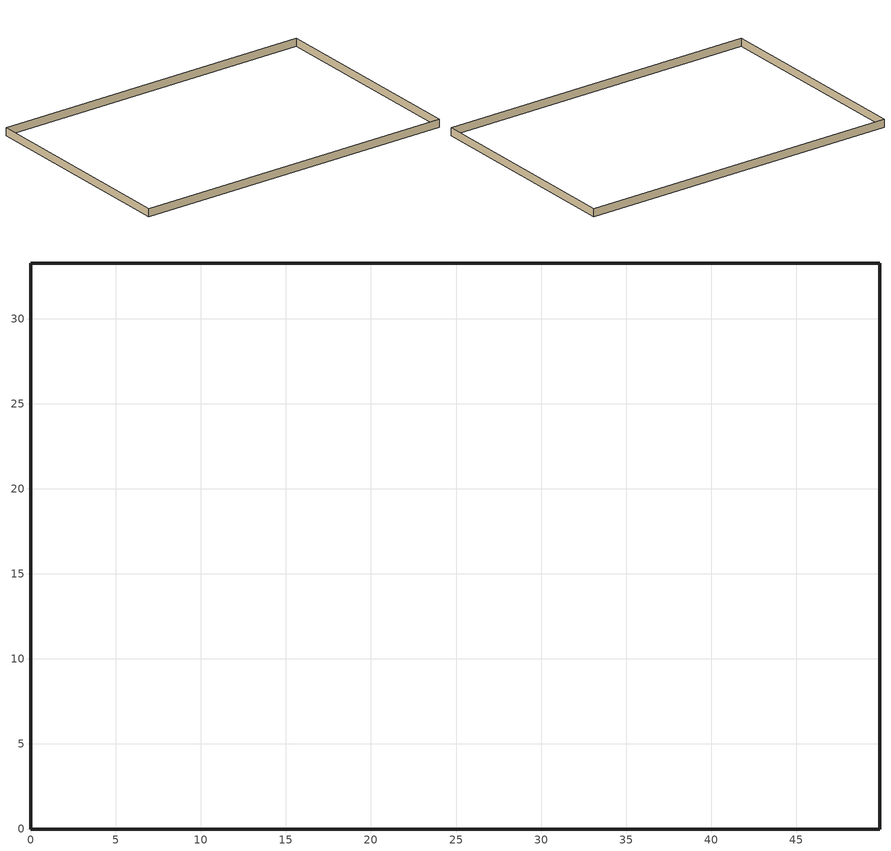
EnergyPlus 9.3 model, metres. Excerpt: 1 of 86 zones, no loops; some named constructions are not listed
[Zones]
FirstFloor_Plenum ZN
 wall outside (nonres_ext_wall): 49.91,0 49.91,33.27 0,33.27 0,0 49.91,0 z2.74:3.96
[EnergyManagementSystem:Subroutine]
Set_Ez_1: IF ACTIVESTORAGE_BOT_1_Temp < (ACTIVESTORAGE_BOT_1_Supply_Temp - 8); SET ACTIVESTORAGE_BOT_1_Ez = 0.8; ELSEIF ACTIVESTORAGE_BOT_1_Temp > (ACTIVESTORAGE_BOT_1_Supply_Temp + 8); SET ACTIVESTORAGE_BOT_1_Ez = 1; ELSE; SET ACTIVESTORAGE_BOT_1_Ez = @TrendValue ACTIVESTORAGE_BOT_1_Trend_Ez 1; ENDIF; IF ACTIVESTORAGE_BOT_1_Ez == 0; SET ACTIVESTORAGE_BOT_1_Ez = 1; ENDIF; IF ACTIVESTORAGE_BOT_2_Temp < (ACTIVESTORAGE_BOT_2_Supply_Temp - 8); SET ACTIVESTORAGE_BOT_2_Ez = 0.8; ELSEIF ACTIVESTORAGE_BOT_2_Temp > (ACTIVESTORAGE_BOT_2_Supply_Temp + 8); SET ACTIVESTORAGE_BOT_2_Ez = 1; ELSE; SET ACTIVESTORAGE_BOT_2_Ez = @TrendValue ACTIVESTORAGE_BOT_2_Trend_Ez 1; ENDIF; IF ACTIVESTORAGE_BOT_2_Ez == 0; SET ACTIVESTORAGE_BOT_2_Ez = 1; ENDIF; IF ACTIVESTORAGE_BOT_3_Temp < (ACTIVESTORAGE_BOT_3_Supply_Temp - 8); SET ACTIVESTORAGE_BOT_3_Ez = 0.8; ELSEIF ACTIVESTORAGE_BOT_3_Temp > (ACTIVESTORAGE_BOT_3_Supply_Temp + 8); SET ACTIVESTORAGE_BOT_3_Ez = 1; ELSE; SET ACTIVESTORAGE_BOT_3_Ez = @TrendValue ACTIVESTORAGE_BOT_3_Trend_Ez 1; ENDIF; IF ACTIVESTORAGE_BOT_3_Ez == 0; SET ACTIVESTORAGE_BOT_3_Ez = 1; ENDIF; IF ACTIVESTORAGE_BOT_4_Temp < (ACTIVESTORAGE_BOT_4_Supply_Temp - 8); SET ACTIVESTORAGE_BOT_4_Ez = 0.8; ELSEIF ACTIVESTORAGE_BOT_4_Temp > (ACTIVESTORAGE_BOT_4_Supply_Temp + 8); SET ACTIVESTORAGE_BOT_4_Ez = 1; ELSE; SET ACTIVESTORAGE_BOT_4_Ez = @TrendValue ACTIVESTORAGE_BOT_4_Trend_Ez 1; ENDIF; IF ACTIVESTORAGE_BOT_4_Ez == 0; SET ACTIVESTORAGE_BOT_4_Ez = 1; ENDIF; IF ACTIVESTORAGE_MID_1_Temp < (ACTIVESTORAGE_MID_1_Supply_Temp - 8); SET ACTIVESTORAGE_MID_1_Ez = 0.8; ELSEIF ACTIVESTORAGE_MID_1_Temp > (ACTIVESTORAGE_MID_1_Supply_Temp + 8); SET ACTIVESTORAGE_MID_1_Ez = 1; ELSE; SET ACTIVESTORAGE_MID_1_Ez = @TrendValue ACTIVESTORAGE_MID_1_Trend_Ez 1; ENDIF; IF ACTIVESTORAGE_MID_1_Ez == 0; SET ACTIVESTORAGE_MID_1_Ez = 1; ENDIF; IF ACTIVESTORAGE_MID_2_Temp < (ACTIVESTORAGE_MID_2_Supply_Temp - 8); SET ACTIVESTORAGE_MID_2_Ez = 0.8; ELSEIF ACTIVESTORAGE_MID_2_Temp > (ACTIVESTORAGE_MID_2_Supply_Temp + 8); SET ACTIVESTORAGE_MID_2_Ez = 1; ELSE; SET ACTIVESTORAGE_MID_2_Ez = @TrendValue ACTIVESTORAGE_MID_2_Trend_Ez 1; ENDIF; IF ACTIVESTORAGE_MID_2_Ez == 0; SET ACTIVESTORAGE_MID_2_Ez = 1; ENDIF; IF ACTIVESTORAGE_MID_3_Temp < (ACTIVESTORAGE_MID_3_Supply_Temp - 8); SET ACTIVESTORAGE_MID_3_Ez = 0.8; ELSEIF ACTIVESTORAGE_MID_3_Temp > (ACTIVESTORAGE_MID_3_Supply_Temp + 8); SET ACTIVESTORAGE_MID_3_Ez = 1; ELSE; SET ACTIVESTORAGE_MID_3_Ez = @TrendValue ACTIVESTORAGE_MID_3_Trend_Ez 1; ENDIF; IF ACTIVESTORAGE_MID_3_Ez == 0; SET ACTIVESTORAGE_MID_3_Ez = 1; ENDIF; IF ACTIVESTORAGE_MID_4_Temp < (ACTIVESTORAGE_MID_4_Supply_Temp - 8); SET ACTIVESTORAGE_MID_4_Ez = 0.8; ELSEIF ACTIVESTORAGE_MID_4_Temp > (ACTIVESTORAGE_MID_4_Supply_Temp + 8); SET ACTIVESTORAGE_MID_4_Ez = 1; ELSE; SET ACTIVESTORAGE_MID_4_Ez = @TrendValue ACTIVESTORAGE_MID_4_Trend_Ez 1; ENDIF; IF ACTIVESTORAGE_MID_4_Ez == 0; SET ACTIVESTORAGE_MID_4_Ez = 1; ENDIF; IF ACTIVESTORAGE_TOP_1_Temp < (ACTIVESTORAGE_TOP_1_Supply_Temp - 8); SET ACTIVESTORAGE_TOP_1_Ez = 0.8; ELSEIF ACTIVESTORAGE_TOP_1_Temp > (ACTIVESTORAGE_TOP_1_Supply_Temp + 8); SET ACTIVESTORAGE_TOP_1_Ez = 1; ELSE; SET ACTIVESTORAGE_TOP_1_Ez = @TrendValue ACTIVESTORAGE_TOP_1_Trend_Ez 1; ENDIF; IF ACTIVESTORAGE_TOP_1_Ez == 0; SET ACTIVESTORAGE_TOP_1_Ez = 1; ENDIF; IF ACTIVESTORAGE_TOP_2_Temp < (ACTIVESTORAGE_TOP_2_Supply_Temp - 8); SET ACTIVESTORAGE_TOP_2_Ez = 0.8; ELSEIF ACTIVESTORAGE_TOP_2_Temp > (ACTIVESTORAGE_TOP_2_Supply_Temp + 8); SET ACTIVESTORAGE_TOP_2_Ez = 1; ELSE; SET ACTIVESTORAGE_TOP_2_Ez = @TrendValue ACTIVESTORAGE_TOP_2_Trend_Ez 1; ENDIF; IF ACTIVESTORAGE_TOP_2_Ez == 0; SET ACTIVESTORAGE_TOP_2_Ez = 1; ENDIF; IF ACTIVESTORAGE_TOP_3_Temp < (ACTIVESTORAGE_TOP_3_Supply_Temp - 8); SET ACTIVESTORAGE_TOP_3_Ez = 0.8; ELSEIF ACTIVESTORAGE_TOP_3_Temp > (ACTIVESTORAGE_TOP_3_Supply_Temp + 8); SET ACTIVESTORAGE_TOP_3_Ez = 1; ELSE; SET ACTIVESTORAGE_TOP_3_Ez = @TrendValue ACTIVESTORAGE_TOP_3_Trend_Ez 1; ENDIF; IF ACTIVESTORAGE_TOP_3_Ez == 0; SET ACTIVESTORAGE_TOP_3_Ez = 1; ENDIF; IF ACTIVESTORAGE_TOP_4_Temp < (ACTIVESTORAGE_TOP_4_Supply_Temp - 8); SET ACTIVESTORAGE_TOP_4_Ez = 0.8; ELSEIF ACTIVESTORAGE_TOP_4_Temp > (ACTIVESTORAGE_TOP_4_Supply_Temp + 8); SET ACTIVESTORAGE_TOP_4_Ez = 1; ELSE; SET ACTIVESTORAGE_TOP_4_Ez = @TrendValue ACTIVESTORAGE_TOP_4_Trend_Ez 1; ENDIF; IF ACTIVESTORAGE_TOP_4_Ez == 0; SET ACTIVESTORAGE_TOP_4_Ez = 1; ENDIF; IF CLASSROOM_BOT_Temp < (CLASSROOM_BOT_Supply_Temp - 8); SET CLASSROOM_BOT_Ez = 0.8; ELSEIF CLASSROOM_BOT_Temp > (CLASSROOM_BOT_Supply_Temp + 8); SET CLASSROOM_BOT_Ez = 1; ELSE; SET CLASSROOM_BOT_Ez = @TrendValue CLASSROOM_BOT_Trend_Ez 1; ENDIF; IF CLASSROOM_BOT_Ez == 0; SET CLASSROOM_BOT_Ez = 1; ENDIF; IF CONFROOM_BOT_1_Temp < (CONFROOM_BOT_1_Supply_Temp - 8); SET CONFROOM_BOT_1_Ez = 0.8; ELSEIF CONFROOM_BOT_1_Temp > (CONFROOM_BOT_1_Supply_Temp + 8); SET CONFROOM_BOT_1_Ez = 1; ELSE; SET CONFROOM_BOT_1_Ez = @TrendValue CONFROOM_BOT_1_Trend_Ez 1; ENDIF; IF CONFROOM_BOT_1_Ez == 0; SET CONFROOM_BOT_1_Ez = 1; ENDIF; IF CONFROOM_BOT_2_Temp < (CONFROOM_BOT_2_Supply_Temp - 8); SET CONFROOM_BOT_2_Ez = 0.8; ELSEIF CONFROOM_BOT_2_Temp > (CONFROOM_BOT_2_Supply_Temp + 8); SET CONFROOM_BOT_2_Ez = 1; ELSE; SET CONFROOM_BOT_2_Ez = @TrendValue CONFROOM_BOT_2_Trend_Ez 1; ENDIF; IF CONFROOM_BOT_2_Ez == 0; SET CONFROOM_BOT_2_Ez = 1; ENDIF; IF CONFROOM_MID_1_Temp < (CONFROOM_MID_1_Supply_Temp - 8); SET CONFROOM_MID_1_Ez = 0.8; ELSEIF CONFROOM_MID_1_Temp > (CONFROOM_MID_1_Supply_Temp + 8); SET CONFROOM_MID_1_Ez = 1; ELSE; SET CONFROOM_MID_1_Ez = @TrendValue CONFROOM_MID_1_Trend_Ez 1; ENDIF; IF CONFROOM_MID_1_Ez == 0; SET CONFROOM_MID_1_Ez = 1; ENDIF; IF CONFROOM_MID_2_Temp < (CONFROOM_MID_2_Supply_Temp - 8); SET CONFROOM_MID_2_Ez = 0.8; ELSEIF CONFROOM_MID_2_Temp > (CONFROOM_MID_2_Supply_Temp + 8); SET CONFROOM_MID_2_Ez = 1; ELSE; SET CONFROOM_MID_2_Ez = @TrendValue CONFROOM_MID_2_Trend_Ez 1; ENDIF; IF CONFROOM_MID_2_Ez == 0; SET CONFROOM_MID_2_Ez = 1; ENDIF; IF CONFROOM_TOP_1_Temp < (CONFROOM_TOP_1_Supply_Temp - 8); SET CONFROOM_TOP_1_Ez = 0.8; ELSEIF CONFROOM_TOP_1_Temp > (CONFROOM_TOP_1_Supply_Temp + 8); SET CONFROOM_TOP_1_Ez = 1; ELSE; SET CONFROOM_TOP_1_Ez = @TrendValue CONFROOM_TOP_1_Trend_Ez 1; ENDIF; IF CONFROOM_TOP_1_Ez == 0; SET CONFROOM_TOP_1_Ez = 1; ENDIF; IF CONFROOM_TOP_2_Temp < (CONFROOM_TOP_2_Supply_Temp - 8); SET CONFROOM_TOP_2_Ez = 0.8; ELSEIF CONFROOM_TOP_2_Temp > (CONFROOM_TOP_2_Supply_Temp + 8); SET CONFROOM_TOP_2_Ez = 1; ELSE; SET CONFROOM_TOP_2_Ez = @TrendValue CONFROOM_TOP_2_Trend_Ez 1; ENDIF; IF CONFROOM_TOP_2_Ez == 0; SET CONFROOM_TOP_2_Ez = 1; ENDIF; IF CORRIDOR_BOT_1_Temp < (CORRIDOR_BOT_1_Supply_Temp - 8); SET CORRIDOR_BOT_1_Ez = 0.8; ELSEIF CORRIDOR_BOT_1_Temp > (CORRIDOR_BOT_1_Supply_Temp + 8); SET CORRIDOR_BOT_1_Ez = 1; ELSE; SET CORRIDOR_BOT_1_Ez = @TrendValue CORRIDOR_BOT_1_Trend_Ez 1; ENDIF; IF CORRIDOR_BOT_1_Ez == 0; SET CORRIDOR_BOT_1_Ez = 1; ENDIF; IF CORRIDOR_BOT_2_Temp < (CORRIDOR_BOT_2_Supply_Temp - 8); SET CORRIDOR_BOT_2_Ez = 0.8; ELSEIF CORRIDOR_BOT_2_Temp > (CORRIDOR_BOT_2_Supply_Temp + 8); SET CORRIDOR_BOT_2_Ez = 1; ELSE; SET CORRIDOR_BOT_2_Ez = @TrendValue CORRIDOR_BOT_2_Trend_Ez 1; ENDIF; IF CORRIDOR_BOT_2_Ez == 0; SET CORRIDOR_BOT_2_Ez = 1; ENDIF; IF CORRIDOR_MID_1_Temp < (CORRIDOR_MID_1_Supply_Temp - 8); SET CORRIDOR_MID_1_Ez = 0.8; ELSEIF CORRIDOR_MID_1_Temp > (CORRIDOR_MID_1_Supply_Temp + 8); SET CORRIDOR_MID_1_Ez = 1; ELSE; SET CORRIDOR_MID_1_Ez = @TrendValue CORRIDOR_MID_1_Trend_Ez 1; ENDIF; IF CORRIDOR_MID_1_Ez == 0; SET CORRIDOR_MID_1_Ez = 1; ENDIF; IF CORRIDOR_MID_2_Temp < (CORRIDOR_MID_2_Supply_Temp - 8); SET CORRIDOR_MID_2_Ez = 0.8; ELSEIF CORRIDOR_MID_2_Temp > (CORRIDOR_MID_2_Supply_Temp + 8); SET CORRIDOR_MID_2_Ez = 1; ELSE; SET CORRIDOR_MID_2_Ez = @TrendValue CORRIDOR_MID_2_Trend_Ez 1; ENDIF; IF CORRIDOR_MID_2_Ez == 0; SET CORRIDOR_MID_2_Ez = 1; ENDIF; IF CORRIDOR_TOP_1_Temp < (CORRIDOR_TOP_1_Supply_Temp - 8); SET CORRIDOR_TOP_1_Ez = 0.8; ELSEIF CORRIDOR_TOP_1_Temp > (CORRIDOR_TOP_1_Supply_Temp + 8); SET CORRIDOR_TOP_1_Ez = 1; ELSE; SET CORRIDOR_TOP_1_Ez = @TrendValue CORRIDOR_TOP_1_Trend_Ez 1; ENDIF; IF CORRIDOR_TOP_1_Ez == 0; SET CORRIDOR_TOP_1_Ez = 1; ENDIF; IF CORRIDOR_TOP_2_Temp < (CORRIDOR_TOP_2_Supply_Temp - 8); SET CORRIDOR_TOP_2_Ez = 0.8; ELSEIF CORRIDOR_TOP_2_Temp > (CORRIDOR_TOP_2_Supply_Temp + 8); SET CORRIDOR_TOP_2_Ez = 1; ELSE; SET CORRIDOR_TOP_2_Ez = @TrendValue CORRIDOR_TOP_2_Trend_Ez 1; ENDIF; IF CORRIDOR_TOP_2_Ez == 0; SET CORRIDOR_TOP_2_Ez = 1; ENDIF; IF DINING_BOT_Temp < (DINING_BOT_Supply_Temp - 8); SET DINING_BOT_Ez = 0.8; ELSEIF DINING_BOT_Temp > (DINING_BOT_Supply_Temp + 8); SET DINING_BOT_Ez = 1; ELSE; SET DINING_BOT_Ez = @TrendValue DINING_BOT_Trend_Ez 1; ENDIF; IF DINING_BOT_Ez == 0; SET DINING_BOT_Ez = 1; ENDIF; IF DINING_MID_Temp < (DINING_MID_Supply_Temp - 8); SET DINING_MID_Ez = 0.8; ELSEIF DINING_MID_Temp > (DINING_MID_Supply_Temp + 8); SET DINING_MID_Ez = 1; ELSE; SET DINING_MID_Ez = @TrendValue DINING_MID_Trend_Ez 1; ENDIF; IF DINING_MID_Ez == 0; SET DINING_MID_Ez = 1; ENDIF; IF DINING_TOP_Temp < (DINING_TOP_Supply_Temp - 8); SET DINING_TOP_Ez = 0.8; ELSEIF DINING_TOP_Temp > (DINING_TOP_Supply_Temp + 8); SET DINING_TOP_Ez = 1; ELSE; SET DINING_TOP_Ez = @TrendValue DINING_TOP_Trend_Ez 1; ENDIF; IF DINING_TOP_Ez == 0; SET DINING_TOP_Ez = 1; ENDIF; IF ENCLOSEDOFFICE_BOT_1_Temp < (ENCLOSEDOFFICE_BOT_1_Supply_Temp - 8); SET ENCLOSEDOFFICE_BOT_1_Ez = 0.8; ELSEIF ENCLOSEDOFFICE_BOT_1_Temp > (ENCLOSEDOFFICE_BOT_1_Supply_Temp + 8); SET ENCLOSEDOFFICE_BOT_1_Ez = 1; ELSE; SET ENCLOSEDOFFICE_BOT_1_Ez = @TrendValue ENCLOSEDOFFICE_BOT_1_Trend_Ez 1; ENDIF; IF ENCLOSEDOFFICE_BOT_1_Ez == 0; SET ENCLOSEDOFFICE_BOT_1_Ez = 1; ENDIF; IF ENCLOSEDOFFICE_BOT_10_Temp < (ENCLOSEDOFFICE_BOT_10_Supply_Temp - 8); SET ENCLOSEDOFFICE_BOT_10_Ez = 0.8; ELSEIF ENCLOSEDOFFICE_BOT_10_Temp > (ENCLOSEDOFFICE_BOT_10_Supply_Temp + 8); SET ENCLOSEDOFFICE_BOT_10_Ez = 1; ELSE; SET ENCLOSEDOFFICE_BOT_10_Ez = @TrendValue ENCLOSEDOFFICE_BOT_10_Trend_Ez 1; ENDIF; IF ENCLOSEDOFFICE_BOT_10_Ez == 0; SET ENCLOSEDOFFICE_BOT_10_Ez = 1; ENDIF; IF ENCLOSEDOFFICE_BOT_3_Temp < (ENCLOSEDOFFICE_BOT_3_Supply_Temp - 8); SET ENCLOSEDOFFICE_BOT_3_Ez = 0.8; ELSEIF ENCLOSEDOFFICE_BOT_3_Temp > (ENCLOSEDOFFICE_BOT_3_Supply_Temp + 8); SET ENCLOSEDOFFICE_BOT_3_Ez = 1; ELSE; SET ENCLOSEDOFFICE_BOT_3_Ez = @TrendValue ENCLOSEDOFFICE_BOT_3_Trend_Ez 1; ENDIF; IF ENCLOSEDOFFICE_BOT_3_Ez == 0; SET ENCLOSEDOFFICE_BOT_3_Ez = 1; ENDIF; IF ENCLOSEDOFFICE_BOT_4_Temp < (ENCLOSEDOFFICE_BOT_4_Supply_Temp - 8); SET ENCLOSEDOFFICE_BOT_4_Ez = 0.8; ELSEIF ENCLOSEDOFFICE_BOT_4_Temp > (ENCLOSEDOFFICE_BOT_4_Supply_Temp + 8); SET ENCLOSEDOFFICE_BOT_4_Ez = 1; ELSE; SET ENCLOSEDOFFICE_BOT_4_Ez = @TrendValue ENCLOSEDOFFICE_BOT_4_Trend_Ez 1; ENDIF; IF ENCLOSEDOFFICE_BOT_4_Ez == 0; SET ENCLOSEDOFFICE_BOT_4_Ez = 1; ENDIF; IF ENCLOSEDOFFICE_MID_1_Temp < (ENCLOSEDOFFICE_MID_1_Supply_Temp - 8); SET ENCLOSEDOFFICE_MID_1_Ez = 0.8; ELSEIF ENCLOSEDOFFICE_MID_1_Temp > (ENCLOSEDOFFICE_MID_1_Supply_Temp + 8); SET ENCLOSEDOFFICE_MID_1_Ez = 1; ELSE; SET ENCLOSEDOFFICE_MID_1_Ez = @TrendValue ENCLOSEDOFFICE_MID_1_Trend_Ez 1; ENDIF; IF ENCLOSEDOFFICE_MID_1_Ez == 0; SET ENCLOSEDOFFICE_MID_1_Ez = 1; ENDIF; IF ENCLOSEDOFFICE_MID_2_Temp < (ENCLOSEDOFFICE_MID_2_Supply_Temp - 8); SET ENCLOSEDOFFICE_MID_2_Ez = 0.8; ELSEIF ENCLOSEDOFFICE_MID_2_Temp > (ENCLOSEDOFFICE_MID_2_Supply_Temp + 8); SET ENCLOSEDOFFICE_MID_2_Ez = 1; ELSE; SET ENCLOSEDOFFICE_MID_2_Ez = @TrendValue ENCLOSEDOFFICE_MID_2_Trend_Ez 1; ENDIF; IF ENCLOSEDOFFICE_MID_2_Ez == 0; SET ENCLOSEDOFFICE_MID_2_Ez = 1; ENDIF; IF ENCLOSEDOFFICE_MID_3_Temp < (ENCLOSEDOFFICE_MID_3_Supply_Temp - 8); SET ENCLOSEDOFFICE_MID_3_Ez = 0.8; ELSEIF ENCLOSEDOFFICE_MID_3_Temp > (ENCLOSEDOFFICE_MID_3_Supply_Temp + 8); SET ENCLOSEDOFFICE_MID_3_Ez = 1; ELSE; SET ENCLOSEDOFFICE_MID_3_Ez = @TrendValue ENCLOSEDOFFICE_MID_3_Trend_Ez 1; ENDIF; IF ENCLOSEDOFFICE_MID_3_Ez == 0; SET ENCLOSEDOFFICE_MID_3_Ez = 1; ENDIF; IF ENCLOSEDOFFICE_TOP_1_Temp < (ENCLOSEDOFFICE_TOP_1_Supply_Temp - 8); SET ENCLOSEDOFFICE_TOP_1_Ez = 0.8; ELSEIF ENCLOSEDOFFICE_TOP_1_Temp > (ENCLOSEDOFFICE_TOP_1_Supply_Temp + 8); SET ENCLOSEDOFFICE_TOP_1_Ez = 1; ELSE; SET ENCLOSEDOFFICE_TOP_1_Ez = @TrendValue ENCLOSEDOFFICE_TOP_1_Trend_Ez 1; ENDIF; IF ENCLOSEDOFFICE_TOP_1_Ez == 0; SET ENCLOSEDOFFICE_TOP_1_Ez = 1; ENDIF; IF ENCLOSEDOFFICE_TOP_2_Temp < (ENCLOSEDOFFICE_TOP_2_Supply_Temp - 8); SET ENCLOSEDOFFICE_TOP_2_Ez = 0.8; ELSEIF ENCLOSEDOFFICE_TOP_2_Temp > (ENCLOSEDOFFICE_TOP_2_Supply_Temp + 8); SET ENCLOSEDOFFICE_TOP_2_Ez = 1; ELSE; SET ENCLOSEDOFFICE_TOP_2_Ez = @TrendValue ENCLOSEDOFFICE_TOP_2_Trend_Ez 1; ENDIF; IF ENCLOSEDOFFICE_TOP_2_Ez == 0; SET ENCLOSEDOFFICE_TOP_2_Ez = 1; ENDIF; IF ENCLOSEDOFFICE_TOP_3_Temp < (ENCLOSEDOFFICE_TOP_3_Supply_Temp - 8); SET ENCLOSEDOFFICE_TOP_3_Ez = 0.8; ELSEIF ENCLOSEDOFFICE_TOP_3_Temp > (ENCLOSEDOFFICE_TOP_3_Supply_Temp + 8); SET ENCLOSEDOFFICE_TOP_3_Ez = 1; ELSE; SET ENCLOSEDOFFICE_TOP_3_Ez = @TrendValue ENCLOSEDOFFICE_TOP_3_Trend_Ez 1; ENDIF; IF ENCLOSEDOFFICE_TOP_3_Ez == 0; SET ENCLOSEDOFFICE_TOP_3_Ez = 1; ENDIF; IF LOBBY_BOT_Temp < (LOBBY_BOT_Supply_Temp - 8); SET LOBBY_BOT_Ez = 0.8; ELSEIF LOBBY_BOT_Temp > (LOBBY_BOT_Supply_Temp + 8); SET LOBBY_BOT_Ez = 1; ELSE; SET LOBBY_BOT_Ez = @TrendValue LOBBY_BOT_Trend_Ez 1; ENDIF; IF LOBBY_BOT_Ez == 0; SET LOBBY_BOT_Ez = 1; ENDIF; IF LOBBY_MID_Temp < (LOBBY_MID_Supply_Temp - 8); SET LOBBY_MID_Ez = 0.8; ELSEIF LOBBY_MID_Temp > (LOBBY_MID_Supply_Temp + 8); SET LOBBY_MID_Ez = 1; ELSE; SET LOBBY_MID_Ez = @TrendValue LOBBY_MID_Trend_Ez 1; ENDIF; IF LOBBY_MID_Ez == 0; SET LOBBY_MID_Ez = 1; ENDIF; IF LOBBY_TOP_Temp < (LOBBY_TOP_Supply_Temp - 8); SET LOBBY_TOP_Ez = 0.8; ELSEIF LOBBY_TOP_Temp > (LOBBY_TOP_Supply_Temp + 8); SET LOBBY_TOP_Ez = 1; ELSE; SET LOBBY_TOP_Ez = @TrendValue LOBBY_TOP_Trend_Ez 1; ENDIF; IF LOBBY_TOP_Ez == 0; SET LOBBY_TOP_Ez = 1; ENDIF; IF LOUNGE_BOT_Temp < (LOUNGE_BOT_Supply_Temp - 8); SET LOUNGE_BOT_Ez = 0.8; ELSEIF LOUNGE_BOT_Temp > (LOUNGE_BOT_Supply_Temp + 8); SET LOUNGE_BOT_Ez = 1; ELSE; SET LOUNGE_BOT_Ez = @TrendValue LOUNGE_BOT_Trend_Ez 1; ENDIF; IF LOUNGE_BOT_Ez == 0; SET LOUNGE_BOT_Ez = 1; ENDIF; IF MECHANICAL_BOT_Temp < (MECHANICAL_BOT_Supply_Temp - 8); SET MECHANICAL_BOT_Ez = 0.8; ELSEIF MECHANICAL_BOT_Temp > (MECHANICAL_BOT_Supply_Temp + 8); SET MECHANICAL_BOT_Ez = 1; ELSE; SET MECHANICAL_BOT_Ez = @TrendValue MECHANICAL_BOT_Trend_Ez 1; ENDIF; IF MECHANICAL_BOT_Ez == 0; SET MECHANICAL_BOT_Ez = 1; ENDIF; IF MECHANICAL_MID_Temp < (MECHANICAL_MID_Supply_Temp - 8); SET MECHANICAL_MID_Ez = 0.8; ELSEIF MECHANICAL_MID_Temp > (MECHANICAL_MID_Supply_Temp + 8); SET MECHANICAL_MID_Ez = 1; ELSE; SET MECHANICAL_MID_Ez = @TrendValue MECHANICAL_MID_Trend_Ez 1; ENDIF; IF MECHANICAL_MID_Ez == 0; SET MECHANICAL_MID_Ez = 1; ENDIF; IF MECHANICAL_TOP_Temp < (MECHANICAL_TOP_Supply_Temp - 8); SET MECHANICAL_TOP_Ez = 0.8; ELSEIF MECHANICAL_TOP_Temp > (MECHANICAL_TOP_Supply_Temp + 8); SET MECHANICAL_TOP_Ez = 1; ELSE; SET MECHANICAL_TOP_Ez = @TrendValue MECHANICAL_TOP_Trend_Ez 1; ENDIF; IF MECHANICAL_TOP_Ez == 0; SET MECHANICAL_TOP_Ez = 1; ENDIF; IF OPENOFFICE_BOT_1_Temp < (OPENOFFICE_BOT_1_Supply_Temp - 8); SET OPENOFFICE_BOT_1_Ez = 0.8; ELSEIF OPENOFFICE_BOT_1_Temp > (OPENOFFICE_BOT_1_Supply_Temp + 8); SET OPENOFFICE_BOT_1_Ez = 1; ELSE; SET OPENOFFICE_BOT_1_Ez = @TrendValue OPENOFFICE_BOT_1_Trend_Ez 1; ENDIF; IF OPENOFFICE_BOT_1_Ez == 0; SET OPENOFFICE_BOT_1_Ez = 1; ENDIF; IF OPENOFFICE_BOT_2_Temp < (OPENOFFICE_BOT_2_Supply_Temp - 8); SET OPENOFFICE_BOT_2_Ez = 0.8; ELSEIF OPENOFFICE_BOT_2_Temp > (OPENOFFICE_BOT_2_Supply_Temp + 8); SET OPENOFFICE_BOT_2_Ez = 1; ELSE; SET OPENOFFICE_BOT_2_Ez = @TrendValue OPENOFFICE_BOT_2_Trend_Ez 1; ENDIF; IF OPENOFFICE_BOT_2_Ez == 0; SET OPENOFFICE_BOT_2_Ez = 1; ENDIF; IF OPENOFFICE_BOT_3_Temp < (OPENOFFICE_BOT_3_Supply_Temp - 8); SET OPENOFFICE_BOT_3_Ez = 0.8; ELSEIF OPENOFFICE_BOT_3_Temp > (OPENOFFICE_BOT_3_Supply_Temp + 8); SET OPENOFFICE_BOT_3_Ez = 1; ELSE; SET OPENOFFICE_BOT_3_Ez = @TrendValue OPENOFFICE_BOT_3_Trend_Ez 1; ENDIF; IF OPENOFFICE_BOT_3_Ez == 0; SET OPENOFFICE_BOT_3_Ez = 1; ENDIF; IF OPENOFFICE_MID_1_Temp < (OPENOFFICE_MID_1_Supply_Temp - 8); SET OPENOFFICE_MID_1_Ez = 0.8; ELSEIF OPENOFFICE_MID_1_Temp > (OPENOFFICE_MID_1_Supply_Temp + 8); SET OPENOFFICE_MID_1_Ez = 1; ELSE; SET OPENOFFICE_MID_1_Ez = @TrendValue OPENOFFICE_MID_1_Trend_Ez 1; ENDIF; IF OPENOFFICE_MID_1_Ez == 0; SET OPENOFFICE_MID_1_Ez = 1; ENDIF; IF OPENOFFICE_MID_2_Temp < (OPENOFFICE_MID_2_Supply_Temp - 8); SET OPENOFFICE_MID_2_Ez = 0.8; ELSEIF OPENOFFICE_MID_2_Temp > (OPENOFFICE_MID_2_Supply_Temp + 8); SET OPENOFFICE_MID_2_Ez = 1; ELSE; SET OPENOFFICE_MID_2_Ez = @TrendValue OPENOFFICE_MID_2_Trend_Ez 1; ENDIF; IF OPENOFFICE_MID_2_Ez == 0; SET OPENOFFICE_MID_2_Ez = 1; ENDIF; IF OPENOFFICE_MID_3_Temp < (OPENOFFICE_MID_3_Supply_Temp - 8); SET OPENOFFICE_MID_3_Ez = 0.8; ELSEIF OPENOFFICE_MID_3_Temp > (OPENOFFICE_MID_3_Supply_Temp + 8); SET OPENOFFICE_MID_3_Ez = 1; ELSE; SET OPENOFFICE_MID_3_Ez = @TrendValue OPENOFFICE_MID_3_Trend_Ez 1; ENDIF; IF OPENOFFICE_MID_3_Ez == 0; SET OPENOFFICE_MID_3_Ez = 1; ENDIF; IF OPENOFFICE_MID_4_Temp < (OPENOFFICE_MID_4_Supply_Temp - 8); SET OPENOFFICE_MID_4_Ez = 0.8; ELSEIF OPENOFFICE_MID_4_Temp > (OPENOFFICE_MID_4_Supply_Temp + 8); SET OPENOFFICE_MID_4_Ez = 1; ELSE; SET OPENOFFICE_MID_4_Ez = @TrendValue OPENOFFICE_MID_4_Trend_Ez 1; ENDIF; IF OPENOFFICE_MID_4_Ez == 0; SET OPENOFFICE_MID_4_Ez = 1; ENDIF; IF OPENOFFICE_TOP_1_Temp < (OPENOFFICE_TOP_1_Supply_Temp - 8); SET OPENOFFICE_TOP_1_Ez = 0.8; ELSEIF OPENOFFICE_TOP_1_Temp > (OPENOFFICE_TOP_1_Supply_Temp + 8); SET OPENOFFICE_TOP_1_Ez = 1; ELSE; SET OPENOFFICE_TOP_1_Ez = @TrendValue OPENOFFICE_TOP_1_Trend_Ez 1; ENDIF; IF OPENOFFICE_TOP_1_Ez == 0; SET OPENOFFICE_TOP_1_Ez = 1; ENDIF; IF OPENOFFICE_TOP_2_Temp < (OPENOFFICE_TOP_2_Supply_Temp - 8); SET OPENOFFICE_TOP_2_Ez = 0.8; ELSEIF OPENOFFICE_TOP_2_Temp > (OPENOFFICE_TOP_2_Supply_Temp + 8); SET OPENOFFICE_TOP_2_Ez = 1; ELSE; SET OPENOFFICE_TOP_2_Ez = @TrendValue OPENOFFICE_TOP_2_Trend_Ez 1; ENDIF; IF OPENOFFICE_TOP_2_Ez == 0; SET OPENOFFICE_TOP_2_Ez = 1; ENDIF; IF OPENOFFICE_TOP_3_Temp < (OPENOFFICE_TOP_3_Supply_Temp - 8); SET OPENOFFICE_TOP_3_Ez = 0.8; ELSEIF OPENOFFICE_TOP_3_Temp > (OPENOFFICE_TOP_3_Supply_Temp + 8); SET OPENOFFICE_TOP_3_Ez = 1; ELSE; SET OPENOFFICE_TOP_3_Ez = @TrendValue OPENOFFICE_TOP_3_Trend_Ez 1; ENDIF; IF OPENOFFICE_TOP_3_Ez == 0; SET OPENOFFICE_TOP_3_Ez = 1; ENDIF; IF OPENOFFICE_TOP_4_Temp < (OPENOFFICE_TOP_4_Supply_Temp - 8); SET OPENOFFICE_TOP_4_Ez = 0.8; ELSEIF OPENOFFICE_TOP_4_Temp > (OPENOFFICE_TOP_4_Supply_Temp + 8); SET OPENOFFICE_TOP_4_Ez = 1; ELSE; SET OPENOFFICE_TOP_4_Ez = @TrendValue OPENOFFICE_TOP_4_Trend_Ez 1; ENDIF; IF OPENOFFICE_TOP_4_Ez == 0; SET OPENOFFICE_TOP_4_Ez = 1; ENDIF; IF RESTROOM_BOT_Temp < (RESTROOM_BOT_Supply_Temp - 8); SET RESTROOM_BOT_Ez = 0.8; ELSEIF RESTROOM_BOT_Temp > (RESTROOM_BOT_Supply_Temp + 8); SET RESTROOM_BOT_Ez = 1; ELSE; SET RESTROOM_BOT_Ez = @TrendValue RESTROOM_BOT_Trend_Ez 1; ENDIF; IF RESTROOM_BOT_Ez == 0; SET RESTROOM_BOT_Ez = 1; ENDIF; IF RESTROOM_MID_Temp < (RESTROOM_MID_Supply_Temp - 8); SET RESTROOM_MID_Ez = 0.8; ELSEIF RESTROOM_MID_Temp > (RESTROOM_MID_Supply_Temp + 8); SET RESTROOM_MID_Ez = 1; ELSE; SET RESTROOM_MID_Ez = @TrendValue RESTROOM_MID_Trend_Ez 1; ENDIF; IF RESTROOM_MID_Ez == 0; SET RESTROOM_MID_Ez = 1; ENDIF; IF RESTROOM_TOP_Temp < (RESTROOM_TOP_Supply_Temp - 8); SET RESTROOM_TOP_Ez = 0.8; ELSEIF RESTROOM_TOP_Temp > (RESTROOM_TOP_Supply_Temp + 8); SET RESTROOM_TOP_Ez = 1; ELSE; SET RESTROOM_TOP_Ez = @TrendValue RESTROOM_TOP_Trend_Ez 1; ENDIF; IF RESTROOM_TOP_Ez == 0; SET RESTROOM_TOP_Ez = 1; ENDIF; IF STAIR_BOT_1_Temp < (STAIR_BOT_1_Supply_Temp - 8); SET STAIR_BOT_1_Ez = 0.8; ELSEIF STAIR_BOT_1_Temp > (STAIR_BOT_1_Supply_Temp + 8); SET STAIR_BOT_1_Ez = 1; ELSE; SET STAIR_BOT_1_Ez = @TrendValue STAIR_BOT_1_Trend_Ez 1; ENDIF; IF STAIR_BOT_1_Ez == 0; SET STAIR_BOT_1_Ez = 1; ENDIF; IF STAIR_BOT_2_Temp < (STAIR_BOT_2_Supply_Temp - 8); SET STAIR_BOT_2_Ez = 0.8; ELSEIF STAIR_BOT_2_Temp > (STAIR_BOT_2_Supply_Temp + 8); SET STAIR_BOT_2_Ez = 1; ELSE; SET STAIR_BOT_2_Ez = @TrendValue STAIR_BOT_2_Trend_Ez 1; ENDIF; IF STAIR_BOT_2_Ez == 0; SET STAIR_BOT_2_Ez = 1; ENDIF; IF STAIR_MID_1_Temp < (STAIR_MID_1_Supply_Temp - 8); SET STAIR_MID_1_Ez = 0.8; ELSEIF STAIR_MID_1_Temp > (STAIR_MID_1_Supply_Temp + 8); SET STAIR_MID_1_Ez = 1; ELSE; SET STAIR_MID_1_Ez = @TrendValue STAIR_MID_1_Trend_Ez 1; ENDIF; IF STAIR_MID_1_Ez == 0; SET STAIR_MID_1_Ez = 1; ENDIF; IF STAIR_MID_2_Temp < (STAIR_MID_2_Supply_Temp - 8); SET STAIR_MID_2_Ez = 0.8; ELSEIF STAIR_MID_2_Temp > (STAIR_MID_2_Supply_Temp + 8); SET STAIR_MID_2_Ez = 1; ELSE; SET STAIR_MID_2_Ez = @TrendValue STAIR_MID_2_Trend_Ez 1; ENDIF; IF STAIR_MID_2_Ez == 0; SET STAIR_MID_2_Ez = 1; ENDIF; IF STAIR_TOP_1_Temp < (STAIR_TOP_1_Supply_Temp - 8); SET STAIR_TOP_1_Ez = 0.8; ELSEIF STAIR_TOP_1_Temp > (STAIR_TOP_1_Supply_Temp + 8); SET STAIR_TOP_1_Ez = 1; ELSE; SET STAIR_TOP_1_Ez = @TrendValue STAIR_TOP_1_Trend_Ez 1; ENDIF; IF STAIR_TOP_1_Ez == 0; SET STAIR_TOP_1_Ez = 1; ENDIF; IF STAIR_TOP_2_Temp < (STAIR_TOP_2_Supply_Temp - 8); SET STAIR_TOP_2_Ez = 0.8; ELSEIF STAIR_TOP_2_Temp > (STAIR_TOP_2_Supply_Temp + 8); SET STAIR_TOP_2_Ez = 1; ELSE; SET STAIR_TOP_2_Ez = @TrendValue STAIR_TOP_2_Trend_Ez 1; ENDIF; IF STAIR_TOP_2_Ez == 0; SET STAIR_TOP_2_Ez = 1; ENDIF; IF ENCLOSEDOFFICE_BOT_7_Temp < (ENCLOSEDOFFICE_BOT_7_Supply_Temp - 8); SET ENCLOSEDOFFICE_BOT_7_Ez = 0.8; ELSEIF ENCLOSEDOFFICE_BOT_7_Temp > (ENCLOSEDOFFICE_BOT_7_Supply_Temp + 8); SET ENCLOSEDOFFICE_BOT_7_Ez = 1; ELSE; SET ENCLOSEDOFFICE_BOT_7_Ez = @TrendValue ENCLOSEDOFFICE_BOT_7_Trend_Ez 1; ENDIF; IF ENCLOSEDOFFICE_BOT_7_Ez == 0; SET ENCLOSEDOFFICE_BOT_7_Ez = 1; ENDIF; IF ENCLOSEDOFFICE_BOT_6_Temp < (ENCLOSEDOFFICE_BOT_6_Supply_Temp - 8); SET ENCLOSEDOFFICE_BOT_6_Ez = 0.8; ELSEIF ENCLOSEDOFFICE_BOT_6_Temp > (ENCLOSEDOFFICE_BOT_6_Supply_Temp + 8); SET ENCLOSEDOFFICE_BOT_6_Ez = 1; ELSE; SET ENCLOSEDOFFICE_BOT_6_Ez = @TrendValue ENCLOSEDOFFICE_BOT_6_Trend_Ez 1; ENDIF; IF ENCLOSEDOFFICE_BOT_6_Ez == 0; SET ENCLOSEDOFFICE_BOT_6_Ez = 1; ENDIF; IF ENCLOSEDOFFICE_BOT_5_Temp < (ENCLOSEDOFFICE_BOT_5_Supply_Temp - 8); SET ENCLOSEDOFFICE_BOT_5_Ez = 0.8; ELSEIF ENCLOSEDOFFICE_BOT_5_Temp > (ENCLOSEDOFFICE_BOT_5_Supply_Temp + 8); SET ENCLOSEDOFFICE_BOT_5_Ez = 1; ELSE; SET ENCLOSEDOFFICE_BOT_5_Ez = @TrendValue ENCLOSEDOFFICE_BOT_5_Trend_Ez 1; ENDIF; IF ENCLOSEDOFFICE_BOT_5_Ez == 0; SET ENCLOSEDOFFICE_BOT_5_Ez = 1; ENDIF; IF ENCLOSEDOFFICE_BOT_2_Temp < (ENCLOSEDOFFICE_BOT_2_Supply_Temp - 8); SET ENCLOSEDOFFICE_BOT_2_Ez = 0.8; ELSEIF ENCLOSEDOFFICE_BOT_2_Temp > (ENCLOSEDOFFICE_BOT_2_Supply_Temp + 8); SET ENCLOSEDOFFICE_BOT_2_Ez = 1; ELSE; SET ENCLOSEDOFFICE_BOT_2_Ez = @TrendValue ENCLOSEDOFFICE_BOT_2_Trend_Ez 1; ENDIF; IF ENCLOSEDOFFICE_BOT_2_Ez == 0; SET ENCLOSEDOFFICE_BOT_2_Ez = 1; ENDIF; IF ENCLOSEDOFFICE_BOT_8_Temp < (ENCLOSEDOFFICE_BOT_8_Supply_Temp - 8); SET ENCLOSEDOFFICE_BOT_8_Ez = 0.8; ELSEIF ENCLOSEDOFFICE_BOT_8_Temp > (ENCLOSEDOFFICE_BOT_8_Supply_Temp + 8); SET ENCLOSEDOFFICE_BOT_8_Ez = 1; ELSE; SET ENCLOSEDOFFICE_BOT_8_Ez = @TrendValue ENCLOSEDOFFICE_BOT_8_Trend_Ez 1; ENDIF; IF ENCLOSEDOFFICE_BOT_8_Ez == 0; SET ENCLOSEDOFFICE_BOT_8_Ez = 1; ENDIF; IF ENCLOSEDOFFICE_BOT_9_Temp < (ENCLOSEDOFFICE_BOT_9_Supply_Temp - 8); SET ENCLOSEDOFFICE_BOT_9_Ez = 0.8; ELSEIF ENCLOSEDOFFICE_BOT_9_Temp > (ENCLOSEDOFFICE_BOT_9_Supply_Temp + 8); SET ENCLOSEDOFFICE_BOT_9_Ez = 1; ELSE; SET ENCLOSEDOFFICE_BOT_9_Ez = @TrendValue ENCLOSEDOFFICE_BOT_9_Trend_Ez 1; ENDIF; IF ENCLOSEDOFFICE_BOT_9_Ez == 0; SET ENCLOSEDOFFICE_BOT_9_Ez = 1; ENDIF; IF ENCLOSEDOFFICE_MID_6_Temp < (ENCLOSEDOFFICE_MID_6_Supply_Temp - 8); SET ENCLOSEDOFFICE_MID_6_Ez = 0.8; ELSEIF ENCLOSEDOFFICE_MID_6_Temp > (ENCLOSEDOFFICE_MID_6_Supply_Temp + 8); SET ENCLOSEDOFFICE_MID_6_Ez = 1; ELSE; SET ENCLOSEDOFFICE_MID_6_Ez = @TrendValue ENCLOSEDOFFICE_MID_6_Trend_Ez 1; ENDIF; IF ENCLOSEDOFFICE_MID_6_Ez == 0; SET ENCLOSEDOFFICE_MID_6_Ez = 1; ENDIF; IF ENCLOSEDOFFICE_MID_5_Temp < (ENCLOSEDOFFICE_MID_5_Supply_Temp - 8); SET ENCLOSEDOFFICE_MID_5_Ez = 0.8; ELSEIF ENCLOSEDOFFICE_MID_5_Temp > (ENCLOSEDOFFICE_MID_5_Supply_Temp + 8); SET ENCLOSEDOFFICE_MID_5_Ez = 1; ELSE; SET ENCLOSEDOFFICE_MID_5_Ez = @TrendValue ENCLOSEDOFFICE_MID_5_Trend_Ez 1; ENDIF; IF ENCLOSEDOFFICE_MID_5_Ez == 0; SET ENCLOSEDOFFICE_MID_5_Ez = 1; ENDIF; IF ENCLOSEDOFFICE_MID_4_Temp < (ENCLOSEDOFFICE_MID_4_Supply_Temp - 8); SET ENCLOSEDOFFICE_MID_4_Ez = 0.8; ELSEIF ENCLOSEDOFFICE_MID_4_Temp > (ENCLOSEDOFFICE_MID_4_Supply_Temp + 8); SET ENCLOSEDOFFICE_MID_4_Ez = 1; ELSE; SET ENCLOSEDOFFICE_MID_4_Ez = @TrendValue ENCLOSEDOFFICE_MID_4_Trend_Ez 1; ENDIF; IF ENCLOSEDOFFICE_MID_4_Ez == 0; SET ENCLOSEDOFFICE_MID_4_Ez = 1; ENDIF; IF ENCLOSEDOFFICE_MID_8_Temp < (ENCLOSEDOFFICE_MID_8_Supply_Temp - 8); SET ENCLOSEDOFFICE_MID_8_Ez = 0.8; ELSEIF ENCLOSEDOFFICE_MID_8_Temp > (ENCLOSEDOFFICE_MID_8_Supply_Temp + 8); SET ENCLOSEDOFFICE_MID_8_Ez = 1; ELSE; SET ENCLOSEDOFFICE_MID_8_Ez = @TrendValue ENCLOSEDOFFICE_MID_8_Trend_Ez 1; ENDIF; IF ENCLOSEDOFFICE_MID_8_Ez == 0; SET ENCLOSEDOFFICE_MID_8_Ez = 1; ENDIF; IF ENCLOSEDOFFICE_MID_9_Temp < (ENCLOSEDOFFICE_MID_9_Supply_Temp - 8); SET ENCLOSEDOFFICE_MID_9_Ez = 0.8; ELSEIF ENCLOSEDOFFICE_MID_9_Temp > (ENCLOSEDOFFICE_MID_9_Supply_Temp + 8); SET ENCLOSEDOFFICE_MID_9_Ez = 1; ELSE; SET ENCLOSEDOFFICE_MID_9_Ez = @TrendValue ENCLOSEDOFFICE_MID_9_Trend_Ez 1; ENDIF; IF ENCLOSEDOFFICE_MID_9_Ez == 0; SET ENCLOSEDOFFICE_MID_9_Ez = 1; ENDIF; IF ENCLOSEDOFFICE_MID_7_Temp < (ENCLOSEDOFFICE_MID_7_Supply_Temp - 8); SET ENCLOSEDOFFICE_MID_7_Ez = 0.8; ELSEIF ENCLOSEDOFFICE_MID_7_Temp > (ENCLOSEDOFFICE_MID_7_Supply_Temp + 8); SET ENCLOSEDOFFICE_MID_7_Ez = 1; ELSE; SET ENCLOSEDOFFICE_MID_7_Ez = @TrendValue ENCLOSEDOFFICE_MID_7_Trend_Ez 1; ENDIF; IF ENCLOSEDOFFICE_MID_7_Ez == 0; SET ENCLOSEDOFFICE_MID_7_Ez = 1; ENDIF; IF ENCLOSEDOFFICE_TOP_6_Temp < (ENCLOSEDOFFICE_TOP_6_Supply_Temp - 8); SET ENCLOSEDOFFICE_TOP_6_Ez = 0.8; ELSEIF ENCLOSEDOFFICE_TOP_6_Temp > (ENCLOSEDOFFICE_TOP_6_Supply_Temp + 8); SET ENCLOSEDOFFICE_TOP_6_Ez = 1; ELSE; SET ENCLOSEDOFFICE_TOP_6_Ez = @TrendValue ENCLOSEDOFFICE_TOP_6_Trend_Ez 1; ENDIF; IF ENCLOSEDOFFICE_TOP_6_Ez == 0; SET ENCLOSEDOFFICE_TOP_6_Ez = 1; ENDIF; IF ENCLOSEDOFFICE_TOP_5_Temp < (ENCLOSEDOFFICE_TOP_5_Supply_Temp - 8); SET ENCLOSEDOFFICE_TOP_5_Ez = 0.8; ELSEIF ENCLOSEDOFFICE_TOP_5_Temp > (ENCLOSEDOFFICE_TOP_5_Supply_Temp + 8); SET ENCLOSEDOFFICE_TOP_5_Ez = 1; ELSE; SET ENCLOSEDOFFICE_TOP_5_Ez = @TrendValue ENCLOSEDOFFICE_TOP_5_Trend_Ez 1; ENDIF; IF ENCLOSEDOFFICE_TOP_5_Ez == 0; SET ENCLOSEDOFFICE_TOP_5_Ez = 1; ENDIF; IF ENCLOSEDOFFICE_TOP_4_Temp < (ENCLOSEDOFFICE_TOP_4_Supply_Temp - 8); SET ENCLOSEDOFFICE_TOP_4_Ez = 0.8; ELSEIF ENCLOSEDOFFICE_TOP_4_Temp > (ENCLOSEDOFFICE_TOP_4_Supply_Temp + 8); SET ENCLOSEDOFFICE_TOP_4_Ez = 1; ELSE; SET ENCLOSEDOFFICE_TOP_4_Ez = @TrendValue ENCLOSEDOFFICE_TOP_4_Trend_Ez 1; ENDIF; IF ENCLOSEDOFFICE_TOP_4_Ez == 0; SET ENCLOSEDOFFICE_TOP_4_Ez = 1; ENDIF; IF ENCLOSEDOFFICE_TOP_9_Temp < (ENCLOSEDOFFICE_TOP_9_Supply_Temp - 8); SET ENCLOSEDOFFICE_TOP_9_Ez = 0.8; ELSEIF ENCLOSEDOFFICE_TOP_9_Temp > (ENCLOSEDOFFICE_TOP_9_Supply_Temp + 8); SET ENCLOSEDOFFICE_TOP_9_Ez = 1; ELSE; SET ENCLOSEDOFFICE_TOP_9_Ez = @TrendValue ENCLOSEDOFFICE_TOP_9_Trend_Ez 1; ENDIF; IF ENCLOSEDOFFICE_TOP_9_Ez == 0; SET ENCLOSEDOFFICE_TOP_9_Ez = 1; ENDIF; IF ENCLOSEDOFFICE_TOP_8_Temp < (ENCLOSEDOFFICE_TOP_8_Supply_Temp - 8); SET ENCLOSEDOFFICE_TOP_8_Ez = 0.8; ELSEIF ENCLOSEDOFFICE_TOP_8_Temp > (ENCLOSEDOFFICE_TOP_8_Supply_Temp + 8); SET ENCLOSEDOFFICE_TOP_8_Ez = 1; ELSE; SET ENCLOSEDOFFICE_TOP_8_Ez = @TrendValue ENCLOSEDOFFICE_TOP_8_Trend_Ez 1; ENDIF; IF ENCLOSEDOFFICE_TOP_8_Ez == 0; SET ENCLOSEDOFFICE_TOP_8_Ez = 1; ENDIF; IF ENCLOSEDOFFICE_TOP_7_Temp < (ENCLOSEDOFFICE_TOP_7_Supply_Temp - 8); SET ENCLOSEDOFFICE_TOP_7_Ez = 0.8; ELSEIF ENCLOSEDOFFICE_TOP_7_Temp > (ENCLOSEDOFFICE_TOP_7_Supply_Temp + 8); SET ENCLOSEDOFFICE_TOP_7_Ez = 1; ELSE; SET ENCLOSEDOFFICE_TOP_7_Ez = @TrendValue ENCLOSEDOFFICE_TOP_7_Trend_Ez 1; ENDIF; IF ENCLOSEDOFFICE_TOP_7_Ez == 0; SET ENCLOSEDOFFICE_TOP_7_Ez = 1; ENDIF
Uncontrolled_Voz: IF WorkTime == 1; set ACTIVESTORAGE_BOT_1_Vozcontrol=ACTIVESTORAGE_BOT_1_Vozmax; set ACTIVESTORAGE_BOT_2_Vozcontrol=ACTIVESTORAGE_BOT_2_Vozmax; set ACTIVESTORAGE_BOT_3_Vozcontrol=ACTIVESTORAGE_BOT_3_Vozmax; set ACTIVESTORAGE_BOT_4_Vozcontrol=ACTIVESTORAGE_BOT_4_Vozmax; set ACTIVESTORAGE_MID_1_Vozcontrol=ACTIVESTORAGE_MID_1_Vozmax; set ACTIVESTORAGE_MID_2_Vozcontrol=ACTIVESTORAGE_MID_2_Vozmax; set ACTIVESTORAGE_MID_3_Vozcontrol=ACTIVESTORAGE_MID_3_Vozmax; set ACTIVESTORAGE_MID_4_Vozcontrol=ACTIVESTORAGE_MID_4_Vozmax; set ACTIVESTORAGE_TOP_1_Vozcontrol=ACTIVESTORAGE_TOP_1_Vozmax; set ACTIVESTORAGE_TOP_2_Vozcontrol=ACTIVESTORAGE_TOP_2_Vozmax; set ACTIVESTORAGE_TOP_3_Vozcontrol=ACTIVESTORAGE_TOP_3_Vozmax; set ACTIVESTORAGE_TOP_4_Vozcontrol=ACTIVESTORAGE_TOP_4_Vozmax; set CORRIDOR_BOT_1_Vozcontrol=CORRIDOR_BOT_1_Vozmax; set CORRIDOR_BOT_2_Vozcontrol=CORRIDOR_BOT_2_Vozmax; set CORRIDOR_MID_1_Vozcontrol=CORRIDOR_MID_1_Vozmax; set CORRIDOR_MID_2_Vozcontrol=CORRIDOR_MID_2_Vozmax; set CORRIDOR_TOP_1_Vozcontrol=CORRIDOR_TOP_1_Vozmax; set CORRIDOR_TOP_2_Vozcontrol=CORRIDOR_TOP_2_Vozmax; set LOBBY_BOT_Vozcontrol=LOBBY_BOT_Vozmax; set LOBBY_MID_Vozcontrol=LOBBY_MID_Vozmax; set LOBBY_TOP_Vozcontrol=LOBBY_TOP_Vozmax; set MECHANICAL_BOT_Vozcontrol=MECHANICAL_BOT_Vozmax; set MECHANICAL_MID_Vozcontrol=MECHANICAL_MID_Vozmax; set MECHANICAL_TOP_Vozcontrol=MECHANICAL_TOP_Vozmax; set RESTROOM_BOT_Vozcontrol=RESTROOM_BOT_Vozmax; set RESTROOM_MID_Vozcontrol=RESTROOM_MID_Vozmax; set RESTROOM_TOP_Vozcontrol=RESTROOM_TOP_Vozmax; set STAIR_BOT_1_Vozcontrol=STAIR_BOT_1_Vozmax; set STAIR_BOT_2_Vozcontrol=STAIR_BOT_2_Vozmax; set STAIR_MID_1_Vozcontrol=STAIR_MID_1_Vozmax; set STAIR_MID_2_Vozcontrol=STAIR_MID_2_Vozmax; set STAIR_TOP_1_Vozcontrol=STAIR_TOP_1_Vozmax; set STAIR_TOP_2_Vozcontrol=STAIR_TOP_2_Vozmax; Endif
